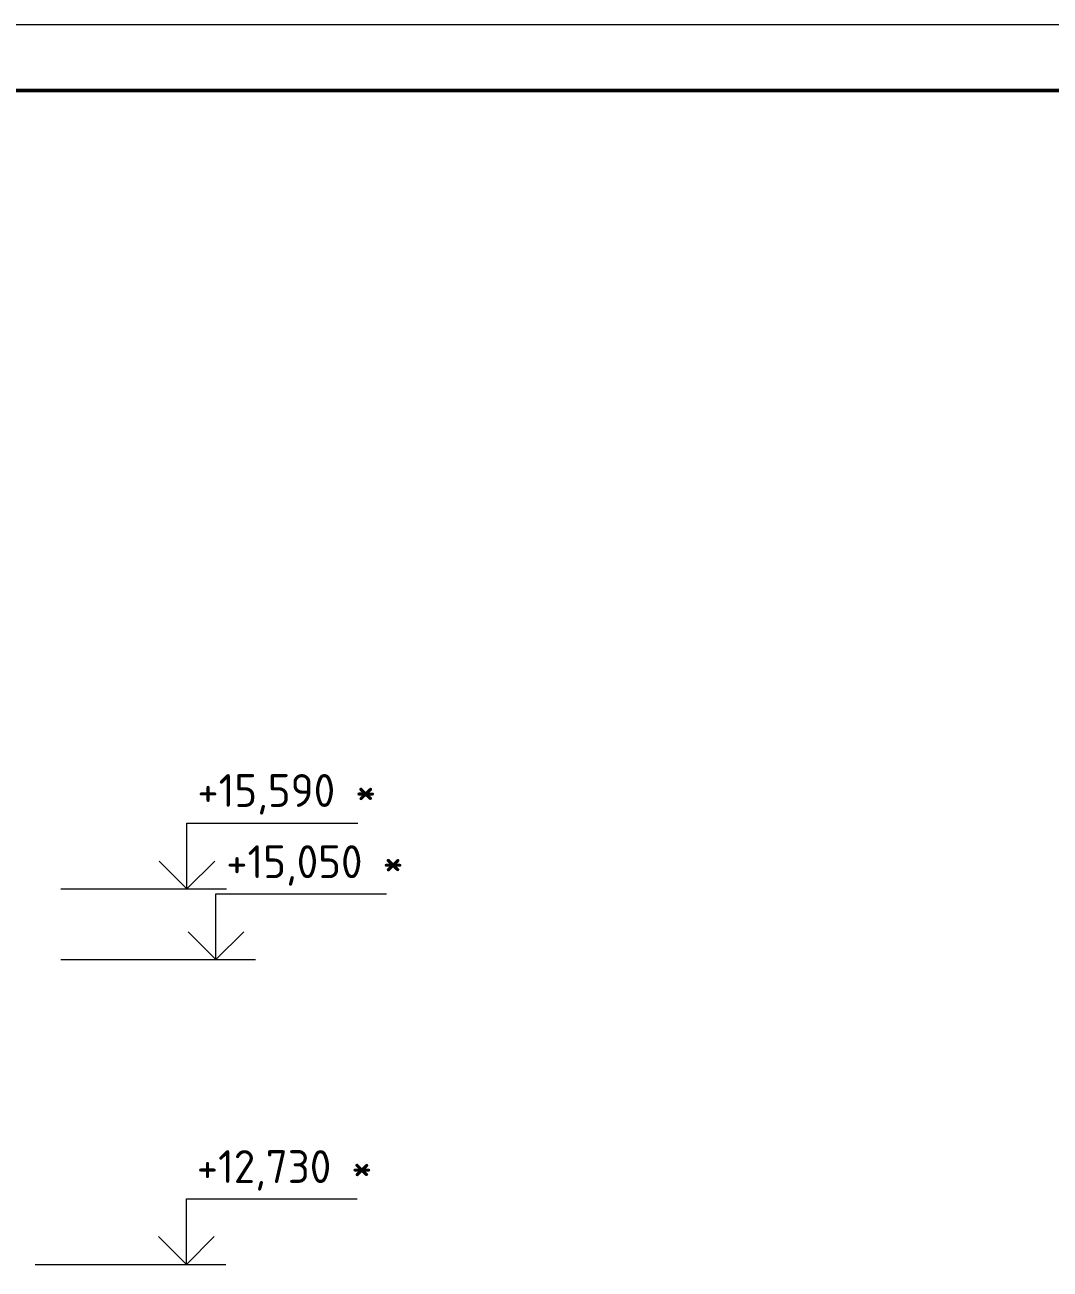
# Model space of a CAD drawing. Header units: millimetres. Extents: x -11345 to 411485, y -9810 to 73012.
# Drawn here: x 344403 to 352207, y 41281 to 50749 of the extents above; entities that cross this region are included whole.
import ezdxf

# ---------------------------------------------------------------- set-up
doc = ezdxf.new("R2010")
doc.units = ezdxf.units.MM
for name, color, linetype in [('PDF _Аннотация', 7, 'Continuous'), ('PDF _Линии', 7, 'Continuous'), ('PDF _Основная надпись', 7, 'Continuous'), ('PDF _Отметки', 7, 'Continuous'), ('PDF _Текст', 7, 'Continuous')]:
    doc.layers.add(name, color=color, linetype=linetype)
doc.styles.add('PDF GOST Common', font='GOST_Common.ttf')

msp = doc.modelspace()

# ---------------------------------------------------------------- linework, layer by layer
at = {"layer": 'PDF _Аннотация', "lineweight": 20}
for points in [[(345848.43573, 44386.4218), (345636.78381, 44174.76988), (345636.78381, 44674.2684), (346936.32658, 44674.2684)], [(345636.78381, 44174.76988), (345425.13189, 44386.4218)], [(345336.23809, 44174.76988), (345937.32953, 44174.76988)], [(346068.55372, 43848.82593), (345856.9018, 43637.17401), (345856.9018, 44136.67253), (347156.44458, 44136.67253)], [(345856.9018, 43637.17401), (345645.24989, 43848.82593)], [(345556.35608, 43637.17401), (346157.44753, 43637.17401)], [(345844.20269, 41529.12091), (345632.55077, 41317.46899), (345632.55077, 41816.96752), (346932.09354, 41816.96752)], [(345632.55077, 41317.46899), (345420.89885, 41529.12091)], [(345332.00505, 41317.46899), (345933.09649, 41317.46899)]]:
    msp.add_lwpolyline(points, dxfattribs=at)
at = {"layer": 'PDF _Линии', "lineweight": 9}
for points in [[(344675.8841, 44174.76988), (345374.33543, 44174.76988)], [(344675.8841, 43637.17401), (345374.33543, 43637.17401)], [(344481.16434, 41317.46899), (345179.61567, 41317.46899)]]:
    msp.add_lwpolyline(points, dxfattribs=at)
at = {"layer": 'PDF _Основная надпись', "lineweight": 20}
msp.add_lwpolyline([(285392.18204, -8640.84959), (411477.46228, -8640.84959), (411477.46228, 50748.67843), (285392.18204, 50748.67843)], close=True, dxfattribs=at)
at = {"layer": 'PDF _Основная надпись', "lineweight": 50}
msp.add_lwpolyline([(410977.96375, -8141.35106), (410977.96375, 50249.17991), (287390.17614, 50249.17991), (287390.17614, -8141.35106)], close=True, dxfattribs=at)
at = {"layer": 'PDF _Отметки', "lineweight": 20}
for points in [[(345065.32363, 44174.76988), (345281.20859, 44174.76988), (345636.78381, 44174.76988)], [(345065.32363, 43637.17401), (345281.20859, 43637.17401), (345856.9018, 43637.17401)], [(344908.70121, 41317.46899), (345205.0139, 41317.46899), (345632.55077, 41317.46899)]]:
    msp.add_lwpolyline(points, dxfattribs=at)

# ---------------------------------------------------------------- texts
at = {"layer": 'PDF _Текст', "char_height": 249.99885, "attachment_point": 4, "style": 'PDF GOST Common'}
for s, insert in [('+15,590 *', (345715.43306, 44894.19262)), ('+15,050 *', (345935.55967, 44352.34218)), ('+12,730 *', (345711.20002, 42032.54243))]:
    msp.add_mtext(s, dxfattribs=dict(at, insert=insert))

doc.saveas('drawing.dxf')
